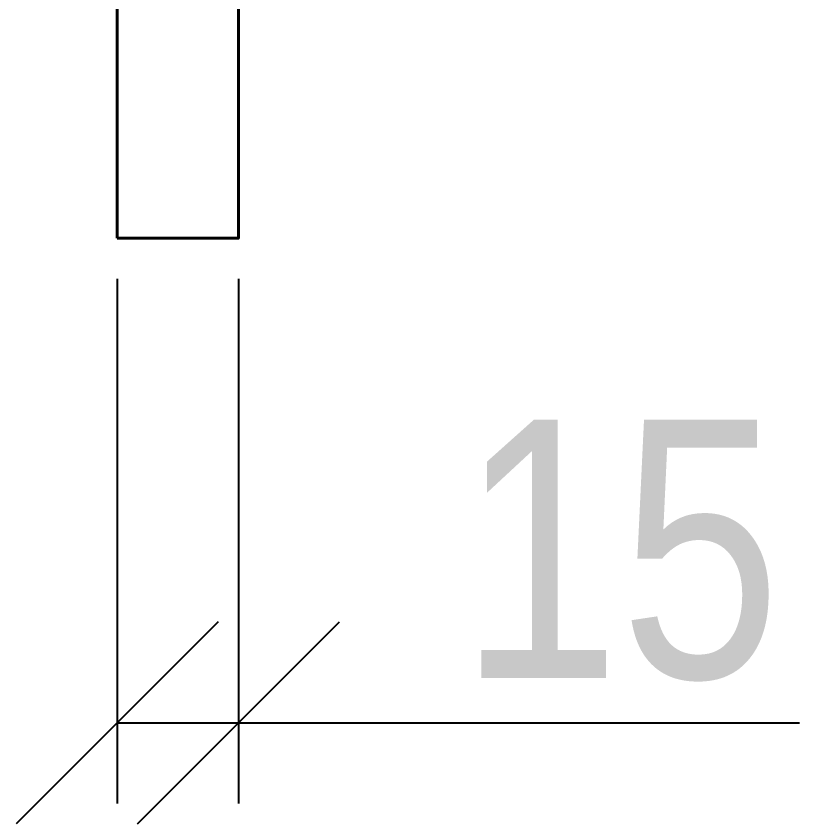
# Model space of a CAD drawing. Header units: millimetres. Extents: x 0 to 840, y 0 to 1188.
# Drawn here: x 600 to 699, y 300.5 to 400.5 of the extents above; entities that cross this region are included whole.
import ezdxf

# ---------------------------------------------------------------- set-up
doc = ezdxf.new("R2010")
doc.units = ezdxf.units.MM
doc.layers.get('0').update_dxf_attribs({"lineweight": 35})
doc.layers.add('Архио', color=252, linetype='Continuous', lineweight=40)
doc.layers.add('Размеры', color=5, linetype='Continuous', lineweight=9)
doc.styles.add('Размер', font='ARIAL.TTF', dxfattribs={"width": 0.8})
doc.dimstyles.new('M 1-1_h36_(M 1-4)', dxfattribs={"dimtxt": 32, "dimasz": 25, "dimexe": 10, "dimexo": 5, "dimgap": 5, "dimtad": 1, "dimdec": 0, "dimtxsty": 'Размер', "dimblk": 'OBLIQUE', "dimcen": 2.5, "dimadec": 0, "dimazin": 0, "dimtfac": 1, "dimtdec": 0, "dimtmove": 0, "dimatfit": 3, "dimfxl": 0, "dimarcsym": 0})

# ---------------------------------------------------------------- blocks, each defined once
blk = doc.blocks.new('_Oblique')
at = {"color": 0, "linetype": 'ByBlock', "lineweight": -2}
blk.add_line((-0.5, -0.5), (0.5, 0.5), dxfattribs=at)
blk = doc.blocks.new('*D7')
at = {"layer": 'Defpoints', "color": 0}
for p in [(612.5317941901744, 372.9795248727619), (627.5317941901735, 372.979524872761), (627.5317941901735, 312.979524872761)]:
    blk.add_point(p, dxfattribs=at)
at = {"layer": 'Размеры', "color": 0, "lineweight": -2}
for p, q in [((612.5317941901744, 367.9795248727619), (612.5317941901744, 302.979524872761)), ((627.5317941901735, 367.979524872761), (627.5317941901735, 302.979524872761)), ((612.5317941901744, 312.979524872761), (627.5317941901735, 312.979524872761)), ((627.5317941901735, 312.979524872761), (696.985273044198, 312.979524872761))]:
    blk.add_line(p, q, dxfattribs=at)
at = {"layer": 'Размеры', "color": 0, "lineweight": -2, "xscale": 25, "yscale": 25, "zscale": 25, "rotation": 180}
blk.add_blockref('_Oblique', (612.5317941901744, 312.979524872761), dxfattribs=at)
at = {"layer": 'Размеры', "color": 0, "lineweight": -2, "xscale": 25, "yscale": 25, "zscale": 25}
blk.add_blockref('_Oblique', (627.5317941901735, 312.979524872761), dxfattribs=at)
at = {"layer": 'Размеры', "color": 0, "insert": (674.7585336171858, 334.3178604798551), "char_height": 32, "attachment_point": 5, "style": 'Размер'}
blk.add_mtext('15', dxfattribs=at)

msp = doc.modelspace()

# ---------------------------------------------------------------- linework, layer by layer
at = {"layer": 'Архио', "linetype": 'Continuous'}
msp.add_lwpolyline([(612.5317941901744, 372.9795248727619), (612.5317941901735, 837.9795248727601), (627.5317941901735, 837.9795248727601), (627.5317941901735, 372.979524872761), (612.5317941901744, 372.9795248727619)], dxfattribs=at)

# ---------------------------------------------------------------- dimensions: what is measured, and where the dimension line sits
at = {"layer": 'Размеры'}
dim = msp.add_linear_dim(base=(627.5317941901735, 312.979524872761), p1=(612.5317941901744, 372.9795248727619), p2=(627.5317941901735, 372.979524872761), dimstyle='M 1-1_h36_(M 1-4)', dxfattribs=at)
dim.commit()
dim.dimension.update_dxf_attribs({"geometry": '*D7', "text_midpoint": (674.7585336171858, 334.3178604798551)})

doc.saveas('drawing.dxf')
